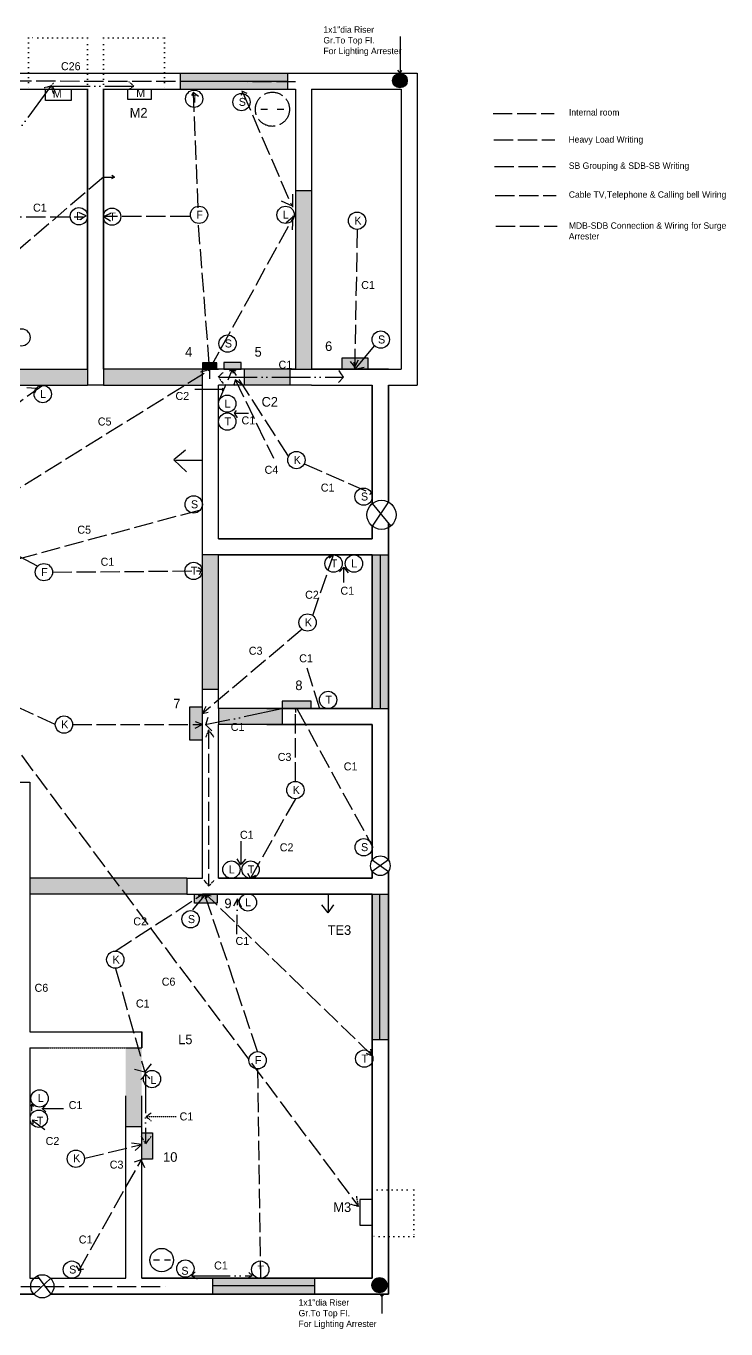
# Model space of a CAD drawing. Header units: inches. Extents: x -237 to 666, y -761 to 53.
# Drawn here: x 229 to 666, y -761 to 53 of the extents above; entities that cross this region are included whole.
import ezdxf

# ---------------------------------------------------------------- set-up
doc = ezdxf.new("R2010")
doc.units = ezdxf.units.IN
doc.header["$MEASUREMENT"] = 0
for name, pattern in [('ACAD_ISO02W100', [15, 12, -3]), ('ACAD_ISO05W100', [33, 24, -3, 0, -3, 0, -3]), ('ACAD_ISO07W100', [3, 0, -3]), ('ACAD_ISO10W100', [18, 12, -3, 0, -3]), ('PHANTOM2', [1.25, 0.625, -0.125, 0.125, -0.125, 0.125, -0.125])]:
    doc.linetypes.add(name, pattern=pattern)

msp = doc.modelspace()

# ---------------------------------------------------------------- hatches: boundary and pattern name
at = {"linetype": 'ACAD_ISO02W100'}
h = msp.add_hatch(color=256, dxfattribs=at)
h.set_gradient(color1=(169, 171, 84), color2=(156, 157, 77), one_color=1, tint=0.46, name='INVHEMISPHERICAL')
h.paths.add_polyline_path([(392.58, 13.65), (392.58, 23.65), (325.41, 23.65), (325.41, 13.65)])
h = msp.add_hatch(color=256)
h.set_gradient(color1=(238, 17, 231), one_color=1, tint=1)
edge = h.paths.add_edge_path()
edge.add_arc((462.68, 19.03), 4.59, 0, 360)
h = msp.add_hatch(color=256)
h.set_gradient(color1=(10, 45, 245), color2=(10, 45, 245), one_color=1, tint=0.5)
edge = h.paths.add_edge_path()
edge.add_arc((462.68, 19.03), 4.59, 0, 360)
h = msp.add_hatch(color=256, dxfattribs=at)
h.set_gradient(color1=(233, 237, 18), color2=(233, 237, 18), one_color=1, tint=0.5, name='INVHEMISPHERICAL')
h.paths.add_polyline_path([(397.43, -161.35), (407.43, -161.35), (407.43, -49.85), (397.43, -49.85)])
at = {"linetype": 'PHANTOM2'}
h = msp.add_hatch(color=256, dxfattribs=at)
h.set_gradient(color1=(110, 145, 130), one_color=1, tint=1, name='INVCURVED')
h.paths.add_polyline_path([(426.43, -154.43), (426.43, -161.35), (434.6, -161.35), (434.4, -159.16), (434.49, -154.43)])
h.paths.add_polyline_path([(434.49, -154.43), (434.4, -159.16), (434.6, -161.35), (440.26, -154.43)])
h.paths.add_polyline_path([(442.77, -154.43), (440.26, -154.43), (434.6, -161.35), (442.77, -161.35)])
at = {"linetype": 'ACAD_ISO02W100'}
h = msp.add_hatch(color=256, dxfattribs=at)
h.set_gradient(color1=(233, 237, 18), color2=(233, 237, 18), one_color=1, tint=0.5, name='INVHEMISPHERICAL')
h.paths.add_polyline_path([(219.43, -161.35), (219.43, -171.35), (267.43, -171.35), (267.43, -161.35)])
h = msp.add_hatch(color=256, dxfattribs=at)
h.set_gradient(color1=(233, 237, 18), color2=(235, 239, 37), one_color=1, tint=0.54, name='INVHEMISPHERICAL')
h.paths.add_polyline_path([(277.43, -161.35), (277.43, -171.35), (339.43, -171.35), (339.43, -161.35)])
at = {"linetype": 'PHANTOM2'}
h = msp.add_hatch(color=256, dxfattribs=at)
h.set_gradient(color1=(110, 145, 130), one_color=1, tint=1, name='INVCURVED')
h.paths.add_polyline_path([(339.43, -157.25), (339.43, -161.35), (343.82, -161.35), (343.52, -159.82), (343.32, -157.25)])
h = msp.add_hatch(color=256, dxfattribs=at)
h.set_gradient(color1=(110, 145, 130), one_color=1, tint=1, name='INVCURVED')
h.paths.add_polyline_path([(343.82, -161.35), (348.21, -161.35), (348.21, -157.25), (346.08, -157.25)])
h.paths.add_polyline_path([(346.06, -157.25), (343.32, -157.25), (343.52, -159.82), (343.82, -161.35)])
h = msp.add_hatch(color=256, dxfattribs=at)
h.set_gradient(color1=(110, 145, 130), one_color=1, tint=1, name='INVCURVED')
h.paths.add_polyline_path([(343.82, -161.35), (348.21, -161.35), (348.21, -157.25), (346.08, -157.25)])
h = msp.add_hatch(color=256, dxfattribs=at)
h.set_gradient(color1=(110, 145, 130), one_color=1, tint=1, name='INVCURVED')
h.paths.add_polyline_path([(363.57, -161.35), (363.57, -157.04), (352.76, -157.04), (352.76, -161.35)])
at = {"linetype": 'ACAD_ISO02W100'}
h = msp.add_hatch(color=256, dxfattribs=at)
h.set_gradient(color1=(233, 237, 18), color2=(233, 237, 18), one_color=1, tint=0.5, name='INVHEMISPHERICAL')
h.paths.add_polyline_path([(393.97, -171.35), (393.97, -161.35), (365.27, -161.35), (365.27, -171.35)])
h = msp.add_hatch(color=256, dxfattribs=at)
h.set_gradient(color1=(233, 237, 18), color2=(233, 237, 18), one_color=1, tint=0.5, name='INVHEMISPHERICAL')
h.paths.add_polyline_path([(339.43, -361.55), (349.43, -361.55), (349.43, -277.35), (339.43, -277.35)])
h = msp.add_hatch(color=256, dxfattribs=at)
h.set_gradient(color1=(169, 171, 84), color2=(169, 171, 84), one_color=1, tint=0.5, name='INVHEMISPHERICAL')
h.paths.add_polyline_path([(445.43, -373.35), (455.43, -373.35), (455.43, -277.35), (445.43, -277.35)])
at = {"linetype": 'PHANTOM2'}
h = msp.add_hatch(color=256, dxfattribs=at)
h.set_gradient(color1=(110, 145, 130), one_color=1, tint=1, name='INVCURVED')
h.paths.add_polyline_path([(389.21, -368.73), (389.21, -373.35), (407.29, -373.35), (407.29, -368.73)])
h.paths.add_polyline_path([(339.43, -383.37), (331.28, -383.37), (331.28, -392.92), (339.43, -392.92)])
h.paths.add_polyline_path([(339.43, -372.45), (331.28, -372.45), (331.28, -383.37), (339.43, -383.37)])
at = {"linetype": 'ACAD_ISO02W100'}
h = msp.add_hatch(color=256, dxfattribs=at)
h.set_gradient(color1=(233, 237, 18), color2=(233, 237, 18), one_color=1, tint=0.5, name='INVHEMISPHERICAL')
h.paths.add_polyline_path([(389.2, -373.35), (379.43, -373.35), (349.43, -373.35), (349.43, -383.35), (379.43, -383.35), (389.2, -383.35)])
h = msp.add_hatch(color=256, dxfattribs=at)
h.set_gradient(color1=(233, 237, 18), color2=(233, 237, 18), one_color=1, tint=0.5, name='INVHEMISPHERICAL')
h.paths.add_polyline_path([(231.43, -479.35), (231.43, -489.35), (329.53, -489.35), (329.53, -479.35)])
at = {"linetype": 'PHANTOM2'}
h = msp.add_hatch(color=256, dxfattribs=at)
h.set_gradient(color1=(110, 145, 130), one_color=1, tint=1, name='INVCURVED')
h.paths.add_polyline_path([(341.39, -489.35), (339.05, -490.16), (339.14, -489.54), (334.34, -492.67), (334.34, -494.94), (336.79, -494.94)])
h.paths.add_polyline_path([(334.34, -492.67), (339.43, -489.35), (334.34, -489.35)], flags=17)
h.paths.add_polyline_path([(342.59, -494.94), (341.19, -490.78), (341.39, -489.35), (336.79, -494.94)])
h.paths.add_polyline_path([(347.15, -494.94), (341.65, -489.61), (341.36, -489.54), (341.19, -490.78), (342.59, -494.94)])
h.paths.add_polyline_path([(347.15, -494.94), (348.44, -494.94), (348.44, -489.35), (341.39, -489.35)])
at = {"linetype": 'ACAD_ISO02W100'}
h = msp.add_hatch(color=256, dxfattribs=at)
h.set_gradient(color1=(169, 171, 84), color2=(169, 171, 84), one_color=1, tint=0.5, name='INVHEMISPHERICAL')
h.paths.add_polyline_path([(445.43, -580.36), (455.43, -580.36), (455.43, -489.35), (445.43, -489.35)])
h = msp.add_hatch(color=256, dxfattribs=at)
h.set_gradient(color1=(233, 237, 18), color2=(233, 237, 18), one_color=1, tint=0.5, name='INVHEMISPHERICAL')
h.paths.add_polyline_path([(291.43, -634.57), (301.43, -634.57), (301.43, -615.35), (301.43, -585.35), (291.43, -585.35), (291.43, -615.35)])
at = {"linetype": 'PHANTOM2'}
h = msp.add_hatch(color=256, dxfattribs=at)
h.set_gradient(color1=(110, 145, 130), one_color=1, tint=1, name='INVCURVED')
h.paths.add_polyline_path([(301.43, -654.9), (308.16, -654.9), (308.16, -638.55), (301.43, -638.55)])
at = {"linetype": 'ACAD_ISO02W100'}
h = msp.add_hatch(color=256, dxfattribs=at)
h.set_gradient(color1=(169, 171, 84), color2=(169, 171, 84), one_color=1, tint=0.5, name='INVHEMISPHERICAL')
h.paths.add_polyline_path([(345.78, -729.35), (345.78, -739.35), (409.23, -739.35), (409.23, -729.35), (375.45, -729.35, -0.000062), (375.45, -729.35)])
h = msp.add_hatch(color=256, dxfattribs=at)
h.set_gradient(color1=(8, 36, 196), color2=(10, 45, 245), one_color=1, tint=0.5)
edge = h.paths.add_edge_path()
edge.add_arc((449.91, -733.65), 4.77, 0, 360)

# ---------------------------------------------------------------- linework, layer by layer
at = {"linetype": 'ACAD_ISO07W100'}
for p, q in [((267.43, 45.77), (230.56, 45.77)), ((230.56, 45.77), (230.56, 13.65)), ((267.43, 13.65), (267.43, 45.77)), ((277.43, 13.65), (277.43, 45.77)), ((277.43, 45.77), (315.54, 45.77)), ((315.54, 45.77), (315.54, 13.65)), ((445.43, -674.12), (471.35, -674.12)), ((471.35, -674.12), (471.35, -703.19)), ((471.35, -703.19), (445.43, -703.19))]:
    msp.add_line(p, q, dxfattribs=at)
for p, q in [((462.75, 46.53), (462.75, 23.65)), ((462.75, 23.65), (461.46, 25.43)), ((462.75, 23.65), (463.84, 25.49)), ((31.43, 23.65), (473.43, 23.65)), ((325.41, 23.65), (325.41, 13.65)), ((392.58, 13.65), (392.58, 23.65)), ((473.43, 23.65), (473.43, -171.35)), ((147.43, 13.65), (267.43, 13.65)), ((277.43, 13.65), (397.43, 13.65)), ((325.41, 13.65), (392.58, 13.65)), ((333.68, 11.86), (332.39, 9.67)), ((333.42, 11.86), (336.77, 9.28)), ((363.7, 9.84), (364.5, 12.12)), ((367.35, 10.98), (363.93, 12.35)), ((407.43, 13.65), (463.43, 13.65)), ((463.43, 13.65), (463.43, -161.35)), ((388.45, -56.23), (395.27, -59.15)), ((395.6, -52.01), (395.6, -60.12)), ((407.43, -49.85), (397.43, -49.85)), ((397.43, -49.85), (397.43, -161.35)), ((407.43, -49.85), (407.43, -161.35)), ((396.04, -66.21), (391.61, -69.93)), ((395.64, -74.33), (396.01, -65.58)), ((349.61, -150.75), (343.82, -161.35)), ((446.55, -146.73), (434.6, -161.35)), ((219.43, -161.35), (267.43, -161.35)), ((267.43, -161.35), (267.43, -171.35)), ((277.43, -161.35), (277.43, -171.35)), ((339.43, -161.35), (277.43, -161.35)), ((339.43, -171.35), (339.43, -161.35)), ((343.82, -161.35), (343.23, -158.28)), ((343.82, -161.35), (346.54, -160.14)), ((393.97, -161.35), (349.43, -161.35)), ((365.27, -161.35), (365.27, -171.35)), ((393.97, -161.35), (393.97, -171.35)), ((445.43, -161.35), (407.43, -161.35)), ((431.68, -156.55), (434.36, -159.77)), ((436.51, -155.66), (434.18, -160.49)), ((434.6, -161.35), (434.19, -156.97)), ((434.6, -161.35), (440.24, -159.99)), ((455.43, -161.35), (445.43, -161.35)), ((455.43, -161.35), (463.43, -161.35)), ((219.43, -171.35), (267.43, -171.35)), ((229.52, -172.72), (235.36, -173.16)), ((236.25, -172.27), (234.46, -176.3)), ((277.43, -171.35), (339.43, -171.35)), ((336.75, -173.91), (334.46, -173.91)), ((352.43, -173.91), (336.75, -173.91)), ((393.97, -171.35), (349.43, -171.35)), ((407.43, -171.35), (393.97, -171.35)), ((407.43, -171.35), (445.43, -171.35)), ((445.43, -245.29), (445.43, -171.35)), ((455.43, -171.35), (473.43, -171.35)), ((455.43, -244.28), (455.43, -171.35)), ((328.76, -211.86), (321.36, -218.03)), ((321.36, -218.03), (329.38, -225.42)), ((339.43, -218.31), (322.56, -218.31)), ((455.43, -244.28), (445.43, -259.4)), ((445.43, -245.29), (456.96, -259.4)), ((445.43, -267.35), (445.43, -259.4)), ((455.43, -467.98), (455.43, -257.53)), ((339.43, -361.55), (339.43, -277.35)), ((349.43, -361.55), (349.43, -277.35)), ((445.43, -373.35), (445.43, -277.35)), ((445.43, -277.35), (455.43, -277.35)), ((336.69, -285.25), (339.43, -286.94)), ((338.8, -286.94), (337.32, -289.9)), ((339.43, -286.94), (338.8, -286.94)), ((349.43, -361.55), (339.43, -361.55)), ((349.43, -373.35), (349.43, -383.35)), ((379.43, -373.35), (349.43, -373.35)), ((445.43, -373.35), (455.43, -373.35)), ((379.43, -383.35), (349.43, -383.35)), ((445.43, -467.98), (445.43, -383.35)), ((445.43, -467.98), (455.43, -475.17)), ((455.43, -467.98), (445.43, -475.17)), ((329.53, -479.35), (231.43, -479.35)), ((329.53, -479.35), (329.53, -489.35)), ((445.43, -479.35), (445.43, -475.17)), ((455.43, -739.35), (455.43, -475.17)), ((329.53, -489.35), (231.43, -489.35)), ((333.26, -499.22), (341.39, -489.35)), ((336.77, -490.12), (339.14, -489.53)), ((341.39, -489.35), (338.67, -490.29)), ((339.14, -489.53), (338.85, -491.6)), ((339.14, -489.53), (339.14, -489.53)), ((341.39, -489.35), (340.99, -492.2)), ((341.32, -489.53), (344.69, -490.42)), ((341.42, -489.43), (342.01, -491.7)), ((361.24, -492.19), (358.7, -496.75)), ((361.24, -492.19), (363.52, -497.26)), ((417.94, -500.98), (413.91, -495.94)), ((417.94, -489.35), (417.94, -500.98)), ((417.94, -500.98), (421.46, -495.94)), ((445.43, -729.35), (445.43, -489.35)), ((445.43, -489.35), (455.43, -489.35)), ((291.43, -585.35), (301.43, -585.35)), ((455.43, -580.36), (445.43, -580.36)), ((445.21, -590.29), (441.7, -588.89)), ((445.35, -590.43), (444.5, -586.22)), ((303.38, -600.58), (296.92, -598.97)), ((303.38, -600.58), (307.58, -595.42)), ((291.43, -729.35), (291.43, -615.35)), ((232.65, -620.54), (231.87, -621.89)), ((232.58, -620.47), (233.71, -622.1)), ((232.63, -620.8), (232.63, -622.41)), ((232.66, -624.95), (232.66, -620.71)), ((238.99, -623.22), (252.51, -623.22)), ((239.1, -623.45), (241.28, -621.39)), ((239.22, -623.22), (241.51, -625.4)), ((233, -630.49), (240.88, -636.3)), ((233.07, -630.42), (233.29, -632.83)), ((233.22, -630.42), (236.34, -630.84)), ((301.36, -645.66), (295.01, -644.94)), ((301.36, -645.85), (297.37, -649.47)), ((300.99, -655.31), (296.7, -656.77)), ((301.11, -655.53), (303.14, -660.16)), ((260.43, -721.61), (262.14, -724.18)), ((262.14, -724.32), (265.28, -723.46)), ((262.14, -724.18), (262.14, -724.32)), ((308.67, -717.81), (312.4, -717.81)), ((315.67, -717.81), (319.26, -717.81)), ((231.43, -729.35), (237.06, -729.35)), ((244.54, -729.35), (234.02, -739.35)), ((235.97, -727.9), (244.54, -739.35)), ((244.54, -729.35), (291.43, -729.35)), ((445.43, -729.35), (301.43, -729.35)), ((301.43, -729.35), (445.43, -729.35)), ((332.41, -727.91), (334.8, -725.36)), ((332.57, -727.75), (336.07, -729.66)), ((345.78, -739.35), (345.78, -729.35)), ((370.3, -727.75), (368.07, -729.02)), ((368.23, -725.68), (370.3, -727.59)), ((409.23, -729.35), (409.23, -739.35)), ((-44.57, -739.35), (234.02, -739.35)), ((244.54, -739.35), (455.43, -739.35)), ((409.23, -739.35), (345.78, -739.35))]:
    msp.add_line(p, q)
at = {"color": 131, "linetype": 'ACAD_ISO02W100', "lineweight": -3}
msp.add_line((397.5, 18.24), (155.27, 18.76), dxfattribs=at)
at = {"color": 3, "linetype": 'PHANTOM2'}
for p, q in [((244.68, 15.79), (246.54, 17.64)), ((296.46, 15.45), (293.42, 18.15)), ((244.68, 15.45), (240.47, 14.44)), ((244.68, 15.45), (246.2, 11.07)), ((244.76, 15.75), (246.59, 13.68)), ((296.29, 15.45), (293.59, 13.6))]:
    msp.add_line(p, q, dxfattribs=at)
at = {"lineweight": -3}
for p, q in [((392.51, 18.44), (325.48, 18.44)), ((450.49, -373.34), (450.49, -277.37)), ((450.12, -580.26), (450.12, -489.57)), ((345.81, -733.8), (409.14, -733.8))]:
    msp.add_line(p, q, dxfattribs=at)
at = {"color": 3, "linetype": 'ACAD_ISO05W100'}
for p, q in [((244.44, 15.4), (188.37, -61.26)), ((245.19, 15.45), (296.46, 15.45))]:
    msp.add_line(p, q, dxfattribs=at)
at = {"linetype": 'ACAD_ISO02W100'}
for p, q in [((336.62, -60.49), (333.69, 12.03)), ((364.55, 11.44), (394.87, -58.71)), ((375.71, 1.12), (379.94, 1.12)), ((386.08, 1.12), (390.1, 1.12)), ((520.85, -1.6), (559.01, -1.6)), ((284.35, -41.27), (282.66, -40.26)), ((277.43, -41.27), (284.35, -41.27)), ((284.35, -41.27), (282.59, -42.28)), ((266.74, -65.59), (262.05, -63.39)), ((277.43, -65.89), (281.99, -63.76)), ((214.27, -66.12), (264.84, -66.12)), ((266.74, -65.59), (263.02, -67.99)), ((331.21, -65.89), (277.43, -65.89)), ((277.43, -65.89), (281.84, -68.58)), ((336.62, -71.3), (343.52, -159.82)), ((343.82, -161.35), (396.72, -65.35)), ((436.01, -73.59), (434.4, -159.16)), ((343.82, -161.35), (342.14, -159.88)), ((349.43, -181.77), (358.16, -161.35)), ((358.16, -161.35), (356.28, -162.57)), ((393.17, -215.66), (358.16, -161.35)), ((358.16, -161.35), (358.42, -163.74)), ((358.42, -163.74), (358.16, -161.35)), ((358.16, -161.35), (360.13, -162.41)), ((239.6, -171.47), (147.43, -237.79)), ((352.64, -173.92), (351.54, -173.32)), ((352.64, -173.92), (351.62, -174.92)), ((354.83, -188.66), (355.99, -188.14)), ((402.86, -220.46), (445.43, -239.21)), ((445.43, -239.21), (443.73, -239.58)), ((408.18, -315.25), (421.21, -277.4)), ((421.21, -277.4), (418.49, -279.48)), ((245.67, -288.14), (339.2, -287.31)), ((401.54, -323.78), (339.43, -376.37)), ((404.52, -347.83), (412.43, -373.35)), ((339.43, -376.37), (341.67, -371.82)), ((389.2, -373.22), (389.2, -383.19)), ((397.35, -418.89), (397.35, -373.35)), ((397.35, -373.35), (397.35, -375.81)), ((398.25, -373.35), (445.43, -459.44)), ((339.43, -383.37), (334.87, -381.61)), ((339.43, -376.37), (342.97, -375.57)), ((258.22, -383.37), (339.43, -383.37)), ((339.43, -383.37), (334.6, -385.92)), ((397.35, -429.71), (369.38, -479.35)), ((369.38, -479.35), (367.68, -476.36)), ((284.89, -524.85), (339.43, -489.35)), ((373.76, -587.72), (341.19, -490.78)), ((445.43, -590.15), (341.39, -489.35)), ((373.76, -598.53), (375.52, -729.35)), ((291.49, -634.57), (301.44, -634.57)), ((265.77, -654.37), (301.36, -645.66)), ((262.03, -724.6), (300.97, -655.68)), ((451.39, -739.35), (450.59, -740.5)), ((451.39, -739.35), (451.39, -754.15)), ((451.39, -739.35), (452.17, -740.36))]:
    msp.add_line(p, q, dxfattribs=at)
at = {"color": 3, "linetype": 'ACAD_ISO02W100'}
for p, q in [((521.31, -17.95), (559.46, -17.95)), ((337.24, -249.55), (100.49, -313.19))]:
    msp.add_line(p, q, dxfattribs=at)
at = {"color": 1, "linetype": 'ACAD_ISO02W100'}
for p, q in [((521.76, -34.74), (559.91, -34.74)), ((359.81, -167.84), (383.68, -216.95)), ((247.41, -383.37), (105.06, -317.63)), ((343.11, -386.59), (343.11, -484.37))]:
    msp.add_line(p, q, dxfattribs=at)
at = {"color": 55, "linetype": 'ACAD_ISO02W100'}
msp.add_line((277.43, -41.27), (147.43, -152.75), dxfattribs=at)
at = {"color": 131, "linetype": 'ACAD_ISO02W100'}
for p, q in [((522.21, -52.9), (560.37, -52.9)), ((75.96, -734.09), (316.06, -734.55))]:
    msp.add_line(p, q, dxfattribs=at)
at = {"color": 200, "linetype": 'ACAD_ISO02W100'}
msp.add_line((522.67, -71.97), (560.82, -71.97), dxfattribs=at)
at = {"color": 1, "linetype": 'ACAD_ISO02W100', "lineweight": -3}
msp.add_line((100.85, -312.55), (343.63, -161.84), dxfattribs=at)
at = {"color": 1, "linetype": 'PHANTOM2'}
for p, q in [((343.48, -161.7), (337.86, -163.21)), ((343.63, -161.84), (343.63, -167.39)), ((427.41, -166.21), (424.61, -162.24)), ((349.3, -166.21), (352.34, -163.17)), ((349.53, -166.44), (352.11, -170.18)), ((427.41, -166.21), (424.37, -169.72)), ((343.12, -386.67), (341.42, -391.25)), ((343.12, -386.8), (346.52, -391.38)), ((343.17, -484.16), (340.45, -480.6)), ((343.17, -484.37), (346.51, -480.81)), ((303.74, -601.95), (300.75, -605.36)), ((303.74, -601.74), (306.51, -604.72)), ((304.07, -628.28), (307.25, -626.03)), ((304.07, -628.28), (307.25, -630.9)), ((304.77, -628.24), (323, -628.24)), ((303.74, -645.24), (301.18, -640.55)), ((303.95, -645.24), (307.36, -640.55))]:
    msp.add_line(p, q, dxfattribs=at)
at = {"color": 1, "linetype": 'ACAD_ISO05W100', "lineweight": -3}
msp.add_line((349.53, -166.21), (427.18, -166.21), dxfattribs=at)
at = {"color": 1, "linetype": 'ACAD_ISO05W100'}
for p, q in [((359.95, -167.82), (358.8, -171.74)), ((360.07, -167.93), (364.33, -171.16)), ((303.74, -602.16), (303.74, -645.03))]:
    msp.add_line(p, q, dxfattribs=at)
at = {"linetype": 'ACAD_ISO05W100'}
for p, q in [((359.24, -188.86), (360.63, -187.16)), ((368.05, -189.01), (359.08, -189.01)), ((359.24, -189.01), (360.94, -191.64)), ((236.36, -284.39), (147.43, -237.79)), ((427.67, -285.07), (424.93, -288)), ((427.67, -294.63), (427.67, -285.07)), ((427.67, -285.27), (430.4, -288.58)), ((388.86, -373.54), (341.08, -383.53)), ((341.39, -383.53), (342.95, -378.84)), ((341.39, -383.53), (345.14, -387.27)), ((363.39, -456.29), (363.39, -470.75)), ((363.39, -470.97), (360.97, -467.24)), ((363.61, -470.53), (366.46, -467.46)), ((369.74, -478.86), (372.59, -477.54)), ((332.73, -727.75), (370.14, -727.75))]:
    msp.add_line(p, q, dxfattribs=at)
at = {"color": 3, "linetype": 'ACAD_ISO02W100', "lineweight": -3}
msp.add_line((226.21, -402.58), (436.88, -684.49), dxfattribs=at)
at = {"linetype": 'ACAD_ISO10W100'}
msp.add_line((360.73, -514.23), (361.24, -492.19), dxfattribs=at)
at = {"linetype": 'ACAD_ISO02W100', "lineweight": -3}
msp.add_line((284.97, -535.69), (303.38, -600.58), dxfattribs=at)
at = {"linetype": 'PHANTOM2'}
for p, q in [((231.42, -585.31), (301.42, -585.31)), ((436.64, -684.47), (431.95, -683.11)), ((436.88, -684.49), (435.65, -678.04))]:
    msp.add_line(p, q, dxfattribs=at)
for points in [[(137.43, 23.65), (277.43, 23.65)], [(267.43, 23.65), (407.43, 23.65)], [(219.43, -161.35), (147.43, -161.35), (147.43, 13.65), (267.43, 13.65), (267.43, -161.35)], [(267.43, -161.35), (267.43, 13.65)], [(277.43, 13.65), (277.43, -161.35)], [(277.43, -161.35), (277.43, 13.65), (397.43, 13.65), (397.43, -49.85)], [(407.43, 13.65), (407.43, -49.85)], [(339.43, -161.35), (349.43, -161.35)], [(349.43, -161.35), (339.43, -161.35)], [(393.97, -161.35), (455.43, -161.35)], [(397.43, -161.35), (393.97, -161.35)], [(393.97, -161.35), (455.43, -161.35)], [(277.43, -171.35), (277.43, -171.35), (267.43, -171.35)], [(277.43, -171.35), (267.43, -171.35)], [(445.43, -277.35), (339.43, -277.35), (339.43, -171.35)], [(445.43, -259.4), (445.43, -267.35), (349.43, -267.35), (349.43, -171.35)], [(445.43, -171.35), (445.43, -245.29)], [(445.43, -171.35), (445.43, -239.21)], [(455.43, -171.35), (455.43, -244.28)], [(455.43, -171.35), (455.43, -244.28)], [(455.43, -257.53), (455.43, -277.35)], [(339.43, -277.35), (339.43, -267.35)], [(349.43, -267.35), (445.43, -267.35)], [(455.43, -267.35), (455.43, -383.35)], [(349.43, -277.35), (445.43, -277.35), (445.43, -373.35), (379.43, -373.35)], [(339.43, -383.35), (339.43, -361.55)], [(349.43, -373.35), (349.43, -361.55)], [(339.43, -479.35), (339.43, -373.35)], [(379.43, -373.35), (445.43, -373.35)], [(455.43, -373.35), (455.43, -467.98)], [(445.43, -475.17), (445.43, -479.35), (349.43, -479.35), (349.43, -383.35)], [(379.43, -383.35), (445.43, -383.35), (445.43, -467.98)], [(445.43, -383.35), (379.43, -383.35)], [(221.43, -419.35), (231.43, -419.35), (231.43, -575.35)], [(455.43, -479.35), (455.43, -739.35), (291.43, -739.35)], [(329.53, -479.35), (339.43, -479.35)], [(349.43, -479.35), (445.43, -479.35)], [(455.43, -475.17), (455.43, -489.35)], [(329.53, -489.35), (445.43, -489.35), (445.43, -729.35), (301.43, -729.35), (301.43, -615.35)], [(445.43, -489.35), (339.43, -489.35)], [(231.43, -575.35), (301.43, -575.35), (301.43, -585.35)], [(301.43, -585.35), (301.43, -575.35)], [(231.43, -585.35), (231.43, -729.35)], [(231.43, -739.35), (231.43, -739.35), (55.43, -739.35)], [(234.02, -739.35), (221.43, -739.35)], [(301.43, -739.35), (244.54, -739.35)]]:
    msp.add_lwpolyline(points)
for points in [[(241.24, 13.65), (257.3, 13.65), (257.3, 6.64), (241.24, 6.64)], [(292.65, 13.65), (307.34, 13.65), (307.34, 7.1), (292.65, 7.1)], [(426.43, -161.35), (442.77, -161.35), (442.77, -154.43), (426.43, -154.43)], [(339.43, -161.35), (348.21, -161.35), (348.21, -157.25), (339.43, -157.25)], [(352.76, -161.35), (363.57, -161.35), (363.57, -157.04), (352.76, -157.04)], [(339.43, -372.45), (331.28, -372.45), (331.28, -392.92), (339.43, -392.92)], [(389.21, -373.35), (407.29, -373.35), (407.29, -368.73), (389.21, -368.73)], [(334.34, -489.35), (348.44, -489.35), (348.44, -494.94), (334.34, -494.94)], [(301.43, -638.55), (308.16, -638.55), (308.16, -654.9), (301.43, -654.9)], [(445.43, -680.16), (437.7, -680.16), (437.7, -696.18), (445.43, -696.18)]]:
    msp.add_lwpolyline(points, close=True)
for centre, radius in [((462.68, 19.03), 4.59), ((334.14, 7.62), 5.41), ((363.7, 5.6), 5.41), ((262.15, -65.76), 5.41), ((282.83, -66.02), 5.41), ((337.17, -64.88), 5.41), ((391.24, -64.88), 5.41), ((435.9, -68.57), 5.41), ((226.29, -141.51), 5.41), ((450.71, -142.84), 5.41), ((355.01, -145.34), 5.41), ((239.6, -176.88), 5.41), ((354.83, -182.86), 5.41), ((354.83, -194.07), 5.41), ((398, -218.1), 5.41), ((440, -240.97), 5.41), ((333.84, -245.81), 5.41), ((451.19, -252.34), 9.11), ((240.26, -288.14), 5.41), ((333.79, -287.36), 5.41), ((421.21, -282.81), 5.41), ((433.96, -282.81), 5.41), ((404.97, -319.6), 5.41), ((417.83, -367.95), 5.41), ((252.82, -383.37), 5.41), ((397.35, -424.3), 5.41), ((440.06, -460.05), 5.41), ((357.45, -473.95), 5.41), ((369.38, -473.95), 5.41), ((450.43, -471.57), 6.16), ((367.69, -494.51), 5.41), ((331.92, -505), 5.41), ((284.89, -530.26), 5.41), ((373.76, -593.13), 5.41), ((440.39, -592.11), 5.41), ((307.8, -604.84), 5.41), ((237.56, -616.94), 5.41), ((237.07, -629.63), 5.41), ((260.22, -654.63), 5.41), ((313.85, -718), 7.35), ((257.76, -723.95), 5.41), ((328.63, -723.3), 5.41), ((375.45, -723.95), 5.41), ((239.28, -734.35), 7.25), ((449.91, -733.65), 4.77)]:
    msp.add_circle(centre, radius)
at = {"linetype": 'ACAD_ISO02W100'}
msp.add_circle((383.03, 1.07), 10.66, dxfattribs=at)

# ---------------------------------------------------------------- texts
at = {"linetype": 'ACAD_ISO02W100', "attachment_point": 1}
for s, insert, char_height, width in [('1x1"dia Riser\\PGr.To Top FI.\\PFor Lighting Arrester', (414.87, 52.86), 4, 64.1028), ('{\\C3;C26}', (250.92, 30.48), 5, 4.5505), ('{\\C3;M}', (245.83, 13.33), 5, 4.5505), ('{\\C3;M}', (297.92, 13.71), 5, 4.5505), ('T', (332.45, 10.21), 5, 4.5505), ('S', (362, 8.19), 5, 4.5505), ('Internal room', (568.26, 1.17), 4, 48.8128), ('C1', (233.48, -57.89), 5, 4.5505), ('L', (260.45, -63.17), 5, 4.5505), ('T', (281.14, -63.43), 5, 4.5505), ('F', (335.47, -62.29), 5, 4.5505), ('L', (389.54, -62.29), 5, 4.5505), ('K', (434.21, -65.98), 5, 4.5505), ('C1', (438.48, -106.24), 5, 4.5505), ('S', (353.32, -142.75), 5, 4.5505), ('S', (449.01, -140.25), 5, 4.5505), ('{\\C1;C1}', (386.85, -156.02), 5, 4.5505), ('L', (237.9, -174.29), 5, 4.5505), ('C2', (322.47, -175.56), 5, 4.5505), ('L', (353.14, -180.27), 5, 4.5505), ('{\\C1;C5}', (273.95, -191.51), 5, 4.5505), ('T', (353.14, -191.48), 5, 4.5505), ('C1', (363.72, -190.81), 5, 4.5505), ('K', (396.3, -215.51), 5, 4.5505), ('{\\C1;C4}', (378.12, -221.68), 5, 4.5505), ('C1', (413.24, -232.81), 5, 4.5505), ('S', (332.14, -243.22), 5, 4.5505), ('S', (438.31, -238.38), 5, 4.5505), ('{\\C3;C5}', (261.16, -259.11), 5, 4.5505), ('C1', (275.7, -279.14), 5, 4.5505), ('T', (332.09, -284.77), 5, 4.5505), ('T', (419.51, -280.21), 5, 4.5505), ('L', (432.27, -280.21), 5, 4.5505), ('F', (238.56, -285.55), 5, 4.5505), ('C2', (403.46, -299.77), 5, 4.5505), ('C1', (425.52, -297.24), 5, 4.5505), ('K', (403.28, -317.01), 5, 4.5505), ('C3', (368.27, -334.75), 5, 4.5505), ('C1', (399.75, -339.47), 5, 4.5505), ('T', (416.14, -365.36), 5, 4.5505), ('K', (251.12, -380.78), 5, 4.5505), ('C1', (357, -382.36), 5, 4.5505), ('C3', (386.35, -401.09), 5, 4.5505), ('C1', (427.58, -407.02), 5, 4.5505), ('K', (395.65, -421.71), 5, 4.5505), ('C1', (362.73, -449.75), 5, 4.5505), ('C2', (387.6, -457.58), 5, 4.5505), ('S', (438.36, -457.46), 5, 4.5505), ('L', (355.76, -471.36), 5, 4.5505), ('T', (367.68, -471.36), 5, 4.5505), ('L', (365.99, -491.92), 5, 4.5505), ('C2', (296.12, -503.83), 5, 4.5505), ('S', (330.23, -502.41), 5, 4.5505), ('C1', (359.97, -516.07), 5, 4.5505), ('K', (283.19, -527.67), 5, 4.5505), ('{\\C3;C6}', (234.44, -545.34), 5, 4.5505), ('{\\C3;C6}', (313.88, -541.5), 5, 4.5505), ('C1', (297.75, -555.16), 5, 4.5505), ('F', (372.06, -590.54), 5, 4.5505), ('T', (438.7, -589.52), 5, 4.5505), ('L', (306.75, -602.9), 5, 4.5505), ('L', (236.42, -614.17), 5, 4.5505), ('C1', (255.76, -618.62), 5, 4.5505), ('{\\C1;C1}', (325.03, -625.71), 5, 4.5505), ('T', (235.83, -628.43), 5, 4.5505), ('C2', (241.36, -641.08), 5, 4.5505), ('K', (258.52, -651.81), 5, 4.5505), ('C3', (281.4, -655.82), 5, 4.5505), ('C1', (262.08, -702.6), 5, 4.5505), ('S', (256.06, -721.36), 5, 4.5505), ('S', (326.14, -722.14), 5, 4.5505), ('C1', (346.6, -718.84), 5, 4.5505), ('T', (373.75, -721.36), 5, 4.5505), ('1x1"dia Riser\\PGr.To Top FI.\\PFor Lighting Arrester', (399.37, -742.45), 4, 64.1028)]:
    msp.add_mtext(s, dxfattribs=dict(at, insert=insert, char_height=char_height, width=width))
at = {"char_height": 6, "width": 17.3261, "attachment_point": 1}
for s, insert in [('M2', (293.88, 1.91)), ('{\\C1;6}', (415.94, -143.96)), ('{\\C1;4}', (328.54, -147.51)), ('{\\C1;5}', (371.88, -147.51)), ('C2', (376.22, -178.7)), ('{\\C1;8}', (397.34, -355.84)), ('{\\C1;7}', (321.12, -367.27)), ('{\\C1;9}', (353.02, -492.09)), ('TE3', (417.51, -508.78)), ('L5', (324.15, -577.1)), ('{\\C1;10}', (314.74, -650.57)), ('{\\C3;M3}', (421.06, -681.93))]:
    msp.add_mtext(s, dxfattribs=dict(at, insert=insert))
at = {"color": 3, "linetype": 'ACAD_ISO02W100', "insert": (567.97, -15.77), "char_height": 4, "width": 68.9544, "attachment_point": 1}
msp.add_mtext('Heavy Load Writing', dxfattribs=at)
at = {"color": 1, "linetype": 'ACAD_ISO02W100', "insert": (568.16, -32.14), "char_height": 4, "width": 107.8347, "attachment_point": 1}
msp.add_mtext('SB Grouping & SDB-SB Writing', dxfattribs=at)
at = {"color": 131, "linetype": 'ACAD_ISO02W100', "insert": (568.16, -50.2), "char_height": 4, "width": 102.1132, "attachment_point": 1}
msp.add_mtext('Cable TV,Telephone & Calling bell Wiring', dxfattribs=at)
at = {"color": 200, "linetype": 'ACAD_ISO02W100', "insert": (568.16, -69.59), "char_height": 4, "width": 104.5222, "attachment_point": 1}
msp.add_mtext('MDB-SDB Connection & Wiring for Surge Arrester', dxfattribs=at)

doc.saveas('drawing.dxf')
